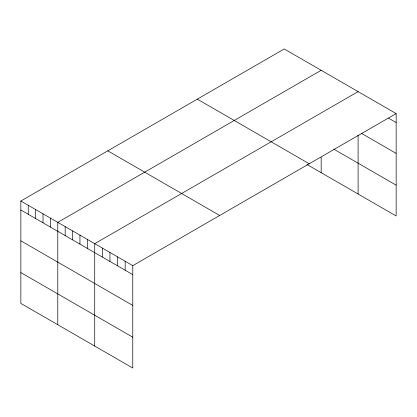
<?xml version="1.0" encoding="UTF-8"?>
<svg xmlns="http://www.w3.org/2000/svg" width="417" height="417" viewBox="0 0 417 417"><rect width="100%" height="100%" fill="white"/><g stroke="black" fill="none" stroke-linecap="round" stroke-linejoin="round"><path stroke-width="0.63" d="M396.15 113.586L132.773 265.645L132.773 368.034L20.85 303.414L20.85 201.025L284.227 48.966L396.15 113.586L396.15 215.975L306.912 164.454M321.163 70.291L57.786 222.35L57.786 324.739M358.094 91.615L94.722 243.674L94.722 346.063M388.54 118.162L396.15 122.556M361.357 133.299L396.15 153.383M333.824 149.161L396.15 185.148M197.314 99.147L309.237 163.766M107.763 150.845L219.686 215.464M20.85 201.025L132.773 265.645M20.85 209.996L132.773 274.615M20.85 240.823L132.773 305.442M20.85 272.588L132.773 337.207M358.094 135.077L358.094 194.004M321.163 157.266L321.163 172.68M125.163 261.25L125.163 270.221M117.552 256.856L117.552 265.827M109.942 252.462L109.942 261.433M102.332 248.068L102.332 257.039M87.335 239.41L87.335 248.381M79.944 235.146L79.944 244.117M72.558 230.882L72.558 239.848M65.172 226.613L65.172 235.584M50.4 218.086L50.4 227.056M43.014 213.822L43.014 222.793M35.622 209.558L35.622 218.524M28.236 205.289L28.236 214.26"/></g></svg>
